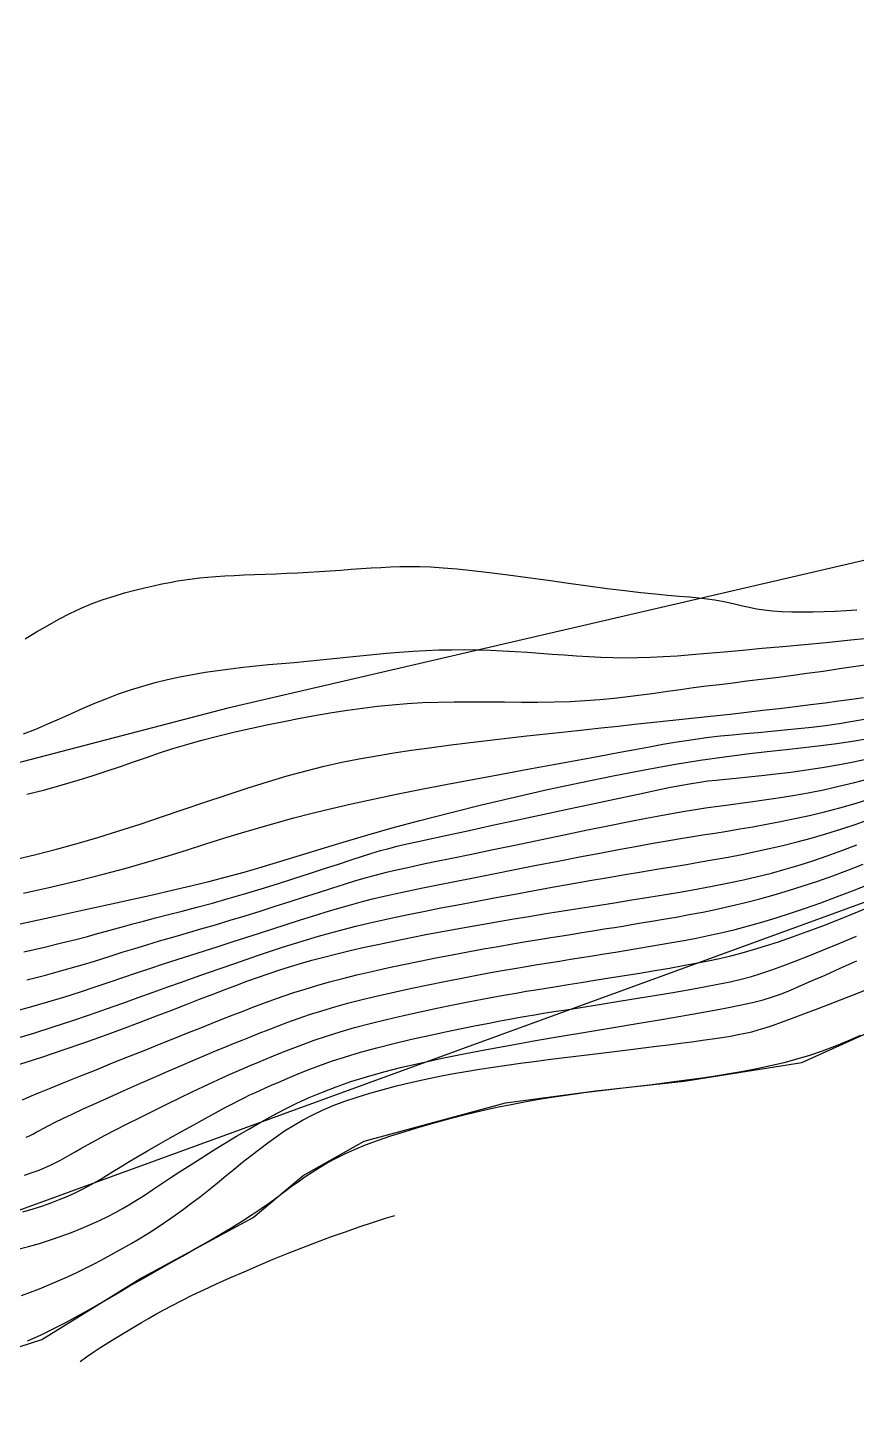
# Model space of a CAD drawing. Header units: metres. Extents: x 241192 to 243928, y 277833 to 281309.
# Drawn here: x 243624.1 to 243666.1, y 281166.8 to 281237 of the extents above; entities that cross this region are included whole.
import ezdxf

# ---------------------------------------------------------------- set-up
doc = ezdxf.new("R2010")
doc.units = ezdxf.units.M
for name, color, linetype in [('TERRAIN_BOUNDARY', 6, 'Continuous'), ('TERRAIN_CONTOUR_1M', 3, 'Continuous'), ('TERRAIN_CONTOUR_5M_SUPPLEMENT', 4, 'Continuous')]:
    doc.layers.add(name, color=color, linetype=linetype)

msp = doc.modelspace()

# ---------------------------------------------------------------- linework, layer by layer
at = {"layer": 'TERRAIN_BOUNDARY'}
msp.add_polyline3d([(243803.506, 281210.522, 0), (243786.265, 281220.863, 0), (243786.501, 281227.161, 0), (243776.356, 281228.39, 0), (243766.605, 281227.575, 0), (243762.095, 281225.817, 0), (243752.009, 281225.627, 0), (243745.421, 281222.791, 0), (243737.295, 281221.867, 0), (243730.231, 281226.018, 0), (243720.239, 281224.425, 0), (243694.771, 281219.777, 0), (243676.151, 281213.339, 0), (243667.336, 281210.203, 0), (243634.22, 281202.514, 0), (243606.489, 281195.27, 0), (243594.248, 281193.958, 0), (243583.689, 281188.269, 0), (243579.782, 281189.576, 0), (243568.34, 281189.293, 0), (243546.752, 281188.108, 0), (243534.671, 281185.651, 0)], dxfattribs=at)
at = {"layer": 'TERRAIN_CONTOUR_1M'}
for points in [[(243788.18, 281237.021, 17), (243595.401, 281166.753, 17), (243602.105, 281167.141, 17), (243607.403, 281167.552, 17), (243610.237, 281167.668, 17), (243612.778, 281167.639, 17), (243615.057, 281167.844, 17), (243619.381, 281168.749, 17), (243624.787, 281170.502, 17), (243629.759, 281173.571, 17), (243635.494, 281176.676, 17), (243638.036, 281178.808, 17), (243641.132, 281180.56, 17), (243648.297, 281182.492, 17), (243652.854, 281183.105, 17), (243657.353, 281183.601, 17), (243663.32, 281184.538, 17), (243667.848, 281186.582, 17)], [(243623.863, 281201.203, 1), (243624.479, 281201.454, 1), (243625.086, 281201.713, 1), (243625.687, 281201.979, 1), (243626.284, 281202.245, 1), (243626.879, 281202.508, 1), (243627.475, 281202.764, 1), (243628.074, 281203.008, 1), (243628.678, 281203.237, 1), (243629.289, 281203.445, 1), (243629.906, 281203.635, 1), (243630.53, 281203.806, 1), (243631.159, 281203.961, 1), (243631.791, 281204.099, 1), (243632.428, 281204.222, 1), (243633.066, 281204.332, 1), (243633.707, 281204.428, 1), (243634.348, 281204.513, 1), (243634.991, 281204.588, 1), (243635.636, 281204.656, 1), (243636.283, 281204.719, 1), (243636.933, 281204.778, 1), (243637.586, 281204.836, 1), (243638.243, 281204.895, 1), (243638.905, 281204.958, 1), (243639.57, 281205.025, 1), (243640.239, 281205.094, 1), (243640.91, 281205.165, 1), (243641.583, 281205.233, 1), (243642.255, 281205.298, 1), (243642.926, 281205.356, 1), (243643.594, 281205.404, 1), (243644.258, 281205.442, 1), (243644.918, 281205.467, 1), (243645.572, 281205.479, 1), (243646.222, 281205.48, 1), (243646.867, 281205.47, 1), (243647.508, 281205.451, 1), (243648.145, 281205.424, 1), (243648.777, 281205.39, 1), (243649.406, 281205.35, 1), (243650.031, 281205.305, 1), (243650.654, 281205.258, 1), (243651.274, 281205.212, 1), (243651.893, 281205.167, 1), (243652.512, 281205.129, 1), (243653.131, 281205.097, 1), (243653.752, 281205.076, 1), (243654.374, 281205.068, 1), (243655.002, 281205.074, 1), (243655.642, 281205.094, 1), (243656.305, 281205.128, 1), (243657, 281205.174, 1), (243657.738, 281205.23, 1), (243658.528, 281205.297, 1), (243659.379, 281205.374, 1), (243660.302, 281205.458, 1), (243661.3, 281205.549, 1), (243662.356, 281205.646, 1), (243663.445, 281205.747, 1), (243664.542, 281205.85, 1), (243665.624, 281205.954, 1), (243666.666, 281206.056, 1)], [(243624.03, 281198.144, 2), (243624.941, 281198.378, 2), (243625.81, 281198.616, 2), (243626.627, 281198.854, 2), (243627.387, 281199.091, 2), (243628.099, 281199.326, 2), (243628.778, 281199.559, 2), (243629.436, 281199.789, 2), (243630.087, 281200.016, 2), (243630.745, 281200.239, 2), (243631.423, 281200.459, 2), (243632.135, 281200.675, 2), (243632.89, 281200.887, 2), (243633.684, 281201.094, 2), (243634.506, 281201.294, 2), (243635.346, 281201.486, 2), (243636.197, 281201.669, 2), (243637.048, 281201.842, 2), (243637.889, 281202.004, 2), (243638.711, 281202.153, 2), (243639.508, 281202.288, 2), (243640.284, 281202.41, 2), (243641.045, 281202.516, 2), (243641.799, 281202.608, 2), (243642.553, 281202.685, 2), (243643.313, 281202.747, 2), (243644.086, 281202.793, 2), (243644.88, 281202.823, 2), (243645.699, 281202.838, 2), (243646.537, 281202.841, 2), (243647.388, 281202.836, 2), (243648.244, 281202.828, 2), (243649.097, 281202.821, 2), (243649.94, 281202.82, 2), (243650.766, 281202.829, 2), (243651.567, 281202.853, 2), (243652.337, 281202.894, 2), (243653.079, 281202.951, 2), (243653.797, 281203.021, 2), (243654.494, 281203.102, 2), (243655.176, 281203.189, 2), (243655.845, 281203.281, 2), (243656.506, 281203.374, 2), (243657.162, 281203.465, 2), (243657.819, 281203.553, 2), (243658.48, 281203.638, 2), (243659.149, 281203.721, 2), (243659.831, 281203.805, 2), (243660.529, 281203.891, 2), (243661.248, 281203.98, 2), (243661.991, 281204.074, 2), (243662.764, 281204.175, 2), (243663.567, 281204.283, 2), (243664.392, 281204.397, 2), (243665.226, 281204.517, 2), (243666.059, 281204.639, 2), (243666.879, 281204.764, 2)], [(243623.42, 281194.841, 3), (243624.484, 281195.097, 3), (243625.534, 281195.367, 3), (243626.578, 281195.654, 3), (243627.625, 281195.96, 3), (243628.685, 281196.286, 3), (243629.764, 281196.634, 3), (243630.858, 281196.997, 3), (243631.957, 281197.368, 3), (243633.052, 281197.74, 3), (243634.136, 281198.104, 3), (243635.2, 281198.453, 3), (243636.235, 281198.78, 3), (243637.232, 281199.077, 3), (243638.187, 281199.339, 3), (243639.106, 281199.568, 3), (243640, 281199.769, 3), (243640.878, 281199.946, 3), (243641.751, 281200.103, 3), (243642.63, 281200.246, 3), (243643.524, 281200.378, 3), (243644.443, 281200.505, 3), (243645.395, 281200.63, 3), (243646.373, 281200.752, 3), (243647.367, 281200.873, 3), (243648.368, 281200.99, 3), (243649.367, 281201.104, 3), (243650.353, 281201.215, 3), (243651.317, 281201.32, 3), (243652.249, 281201.421, 3), (243653.143, 281201.516, 3), (243654.003, 281201.607, 3), (243654.836, 281201.694, 3), (243655.649, 281201.78, 3), (243656.451, 281201.864, 3), (243657.248, 281201.948, 3), (243658.048, 281202.034, 3), (243658.857, 281202.122, 3), (243659.681, 281202.213, 3), (243660.514, 281202.307, 3), (243661.346, 281202.403, 3), (243662.169, 281202.5, 3), (243662.975, 281202.597, 3), (243663.754, 281202.693, 3), (243664.497, 281202.787, 3), (243665.197, 281202.879, 3), (243665.846, 281202.967, 3), (243666.449, 281203.054, 3)], [(243623.86, 281193.132, 4), (243625.294, 281193.452, 4), (243626.641, 281193.768, 4), (243627.895, 281194.086, 4), (243629.063, 281194.402, 4), (243630.158, 281194.717, 4), (243631.19, 281195.027, 4), (243632.169, 281195.331, 4), (243633.107, 281195.627, 4), (243634.014, 281195.914, 4), (243634.902, 281196.189, 4), (243635.781, 281196.452, 4), (243636.664, 281196.704, 4), (243637.564, 281196.948, 4), (243638.494, 281197.187, 4), (243639.466, 281197.424, 4), (243640.494, 281197.661, 4), (243641.589, 281197.901, 4), (243642.766, 281198.147, 4), (243644.029, 281198.4, 4), (243645.357, 281198.658, 4), (243646.719, 281198.917, 4), (243648.088, 281199.172, 4), (243649.433, 281199.419, 4), (243650.725, 281199.656, 4), (243651.936, 281199.877, 4), (243653.035, 281200.079, 4), (243654.002, 281200.259, 4), (243654.849, 281200.418, 4), (243655.598, 281200.557, 4), (243656.269, 281200.68, 4), (243656.883, 281200.787, 4), (243657.462, 281200.881, 4), (243658.025, 281200.964, 4), (243658.595, 281201.038, 4), (243659.187, 281201.105, 4), (243659.804, 281201.167, 4), (243660.44, 281201.226, 4), (243661.095, 281201.285, 4), (243661.763, 281201.345, 4), (243662.443, 281201.408, 4), (243663.131, 281201.477, 4), (243663.824, 281201.554, 4), (243664.518, 281201.641, 4), (243665.211, 281201.738, 4), (243665.901, 281201.846, 4), (243666.585, 281201.967, 4)], [(243623.879, 281190.15, 6), (243624.92, 281190.394, 6), (243625.789, 281190.605, 6), (243626.506, 281190.784, 6), (243627.104, 281190.94, 6), (243627.613, 281191.078, 6), (243628.066, 281191.204, 6), (243628.495, 281191.325, 6), (243628.93, 281191.447, 6), (243629.404, 281191.576, 6), (243629.943, 281191.717, 6), (243630.544, 281191.873, 6), (243631.201, 281192.041, 6), (243631.906, 281192.224, 6), (243632.653, 281192.42, 6), (243633.434, 281192.63, 6), (243634.241, 281192.855, 6), (243635.067, 281193.093, 6), (243635.904, 281193.345, 6), (243636.741, 281193.605, 6), (243637.564, 281193.867, 6), (243638.361, 281194.126, 6), (243639.12, 281194.374, 6), (243639.828, 281194.608, 6), (243640.471, 281194.82, 6), (243641.038, 281195.004, 6), (243641.524, 281195.157, 6), (243641.956, 281195.286, 6), (243642.37, 281195.401, 6), (243642.802, 281195.51, 6), (243643.287, 281195.625, 6), (243643.86, 281195.753, 6), (243644.558, 281195.905, 6), (243645.415, 281196.09, 6), (243646.453, 281196.315, 6), (243647.638, 281196.571, 6), (243648.92, 281196.849, 6), (243650.252, 281197.136, 6), (243651.584, 281197.424, 6), (243652.868, 281197.7, 6), (243654.055, 281197.954, 6), (243655.096, 281198.175, 6), (243655.956, 281198.355, 6), (243656.657, 281198.498, 6), (243657.233, 281198.61, 6), (243657.718, 281198.696, 6), (243658.147, 281198.764, 6), (243658.555, 281198.819, 6), (243658.976, 281198.868, 6), (243659.445, 281198.916, 6), (243659.989, 281198.969, 6), (243660.604, 281199.03, 6), (243661.278, 281199.1, 6), (243662.001, 281199.18, 6), (243662.76, 281199.272, 6), (243663.545, 281199.378, 6), (243664.343, 281199.499, 6), (243665.144, 281199.636, 6), (243665.937, 281199.792, 6), (243666.718, 281199.963, 6)], [(243624.033, 281188.735, 7), (243624.975, 281188.978, 7), (243625.798, 281189.201, 7), (243626.525, 281189.408, 7), (243627.178, 281189.603, 7), (243627.779, 281189.789, 7), (243628.351, 281189.97, 7), (243628.915, 281190.149, 7), (243629.494, 281190.329, 7), (243630.106, 281190.515, 7), (243630.751, 281190.706, 7), (243631.426, 281190.902, 7), (243632.125, 281191.105, 7), (243632.846, 281191.315, 7), (243633.584, 281191.531, 7), (243634.335, 281191.754, 7), (243635.095, 281191.985, 7), (243635.859, 281192.223, 7), (243636.621, 281192.465, 7), (243637.373, 281192.707, 7), (243638.107, 281192.944, 7), (243638.816, 281193.172, 7), (243639.491, 281193.388, 7), (243640.126, 281193.588, 7), (243640.713, 281193.766, 7), (243641.248, 281193.922, 7), (243641.754, 281194.061, 7), (243642.254, 281194.188, 7), (243642.775, 281194.312, 7), (243643.341, 281194.439, 7), (243643.978, 281194.576, 7), (243644.712, 281194.73, 7), (243645.568, 281194.908, 7), (243646.561, 281195.115, 7), (243647.665, 281195.344, 7), (243648.843, 281195.589, 7), (243650.058, 281195.841, 7), (243651.274, 281196.092, 7), (243652.454, 281196.334, 7), (243653.562, 281196.559, 7), (243654.561, 281196.759, 7), (243655.424, 281196.929, 7), (243656.166, 281197.07, 7), (243656.813, 281197.188, 7), (243657.389, 281197.287, 7), (243657.919, 281197.373, 7), (243658.429, 281197.451, 7), (243658.944, 281197.524, 7), (243659.488, 281197.599, 7), (243660.081, 281197.678, 7), (243660.722, 281197.766, 7), (243661.404, 281197.863, 7), (243662.121, 281197.97, 7), (243662.864, 281198.091, 7), (243663.629, 281198.227, 7), (243664.408, 281198.379, 7), (243665.193, 281198.549, 7), (243665.98, 281198.738, 7), (243666.763, 281198.945, 7)], [(243623.145, 281187.076, 8), (243624.161, 281187.351, 8), (243625.091, 281187.617, 8), (243625.947, 281187.876, 8), (243626.744, 281188.128, 8), (243627.493, 281188.374, 8), (243628.207, 281188.614, 8), (243628.9, 281188.85, 8), (243629.584, 281189.083, 8), (243630.27, 281189.312, 8), (243630.959, 281189.539, 8), (243631.651, 281189.763, 8), (243632.344, 281189.987, 8), (243633.039, 281190.21, 8), (243633.734, 281190.432, 8), (243634.429, 281190.654, 8), (243635.122, 281190.878, 8), (243635.814, 281191.102, 8), (243636.502, 281191.326, 8), (243637.182, 281191.546, 8), (243637.853, 281191.762, 8), (243638.511, 281191.97, 8), (243639.155, 281192.168, 8), (243639.781, 281192.356, 8), (243640.387, 281192.529, 8), (243640.973, 281192.688, 8), (243641.552, 281192.835, 8), (243642.138, 281192.976, 8), (243642.747, 281193.113, 8), (243643.395, 281193.253, 8), (243644.097, 281193.398, 8), (243644.867, 281193.554, 8), (243645.722, 281193.726, 8), (243646.669, 281193.915, 8), (243647.692, 281194.118, 8), (243648.765, 281194.33, 8), (243649.864, 281194.546, 8), (243650.964, 281194.76, 8), (243652.04, 281194.968, 8), (243653.069, 281195.164, 8), (243654.025, 281195.344, 8), (243654.891, 281195.502, 8), (243655.675, 281195.641, 8), (243656.393, 281195.766, 8), (243657.06, 281195.878, 8), (243657.692, 281195.983, 8), (243658.304, 281196.082, 8), (243658.912, 281196.181, 8), (243659.531, 281196.281, 8), (243660.173, 281196.388, 8), (243660.84, 281196.502, 8), (243661.53, 281196.625, 8), (243662.24, 281196.761, 8), (243662.968, 281196.911, 8), (243663.713, 281197.076, 8), (243664.472, 281197.259, 8), (243665.243, 281197.461, 8), (243666.023, 281197.685, 8), (243666.808, 281197.927, 8)], [(243623.347, 281185.724, 9), (243624.383, 281186.033, 9), (243625.369, 281186.344, 9), (243626.309, 281186.653, 9), (243627.206, 281186.958, 9), (243628.064, 281187.259, 9), (243628.885, 281187.552, 9), (243629.674, 281187.836, 9), (243630.434, 281188.109, 9), (243631.167, 281188.372, 9), (243631.875, 281188.625, 9), (243632.563, 281188.869, 9), (243633.232, 281189.104, 9), (243633.884, 281189.333, 9), (243634.523, 281189.554, 9), (243635.15, 281189.77, 9), (243635.769, 281189.981, 9), (243636.382, 281190.186, 9), (243636.991, 281190.386, 9), (243637.598, 281190.58, 9), (243638.207, 281190.767, 9), (243638.819, 281190.949, 9), (243639.436, 281191.124, 9), (243640.061, 281191.292, 9), (243640.698, 281191.453, 9), (243641.349, 281191.61, 9), (243642.022, 281191.763, 9), (243642.72, 281191.915, 9), (243643.449, 281192.067, 9), (243644.215, 281192.221, 9), (243645.022, 281192.379, 9), (243645.876, 281192.543, 9), (243646.778, 281192.714, 9), (243647.719, 281192.891, 9), (243648.687, 281193.071, 9), (243649.67, 281193.251, 9), (243650.654, 281193.429, 9), (243651.627, 281193.603, 9), (243652.576, 281193.77, 9), (243653.49, 281193.928, 9), (243654.358, 281194.075, 9), (243655.184, 281194.213, 9), (243655.973, 281194.344, 9), (243656.731, 281194.469, 9), (243657.464, 281194.592, 9), (243658.179, 281194.714, 9), (243658.88, 281194.837, 9), (243659.574, 281194.964, 9), (243660.266, 281195.097, 9), (243660.959, 281195.238, 9), (243661.656, 281195.388, 9), (243662.36, 281195.552, 9), (243663.072, 281195.73, 9), (243663.797, 281195.925, 9), (243664.536, 281196.139, 9), (243665.292, 281196.374, 9), (243666.067, 281196.632, 9), (243666.854, 281196.909, 9)], [(243623.803, 281182.65, 11), (243624.181, 281182.812, 11), (243624.663, 281183.014, 11), (243625.259, 281183.259, 11), (243625.951, 281183.541, 11), (243626.717, 281183.851, 11), (243627.534, 281184.179, 11), (243628.377, 281184.518, 11), (243629.224, 281184.857, 11), (243630.051, 281185.188, 11), (243630.836, 281185.502, 11), (243631.56, 281185.792, 11), (243632.226, 281186.059, 11), (243632.843, 281186.307, 11), (243633.42, 281186.537, 11), (243633.965, 281186.752, 11), (243634.486, 281186.957, 11), (243634.992, 281187.153, 11), (243635.492, 281187.344, 11), (243635.993, 281187.532, 11), (243636.502, 281187.718, 11), (243637.025, 281187.903, 11), (243637.567, 281188.085, 11), (243638.133, 281188.267, 11), (243638.73, 281188.448, 11), (243639.364, 281188.628, 11), (243640.039, 281188.808, 11), (243640.76, 281188.987, 11), (243641.52, 281189.166, 11), (243642.309, 281189.343, 11), (243643.12, 281189.516, 11), (243643.942, 281189.685, 11), (243644.767, 281189.849, 11), (243645.586, 281190.007, 11), (243646.389, 281190.157, 11), (243647.17, 281190.299, 11), (243647.923, 281190.432, 11), (243648.646, 281190.557, 11), (243649.334, 281190.673, 11), (243649.986, 281190.781, 11), (243650.597, 281190.881, 11), (243651.165, 281190.973, 11), (243651.686, 281191.056, 11), (243652.16, 281191.131, 11), (243652.597, 281191.201, 11), (243653.01, 281191.267, 11), (243653.412, 281191.331, 11), (243653.817, 281191.396, 11), (243654.237, 281191.464, 11), (243654.686, 281191.537, 11), (243655.177, 281191.618, 11), (243655.719, 281191.708, 11), (243656.309, 281191.808, 11), (243656.939, 281191.918, 11), (243657.603, 281192.041, 11), (243658.294, 281192.175, 11), (243659.004, 281192.321, 11), (243659.727, 281192.48, 11), (243660.456, 281192.654, 11), (243661.184, 281192.841, 11), (243661.914, 281193.043, 11), (243662.646, 281193.261, 11), (243663.383, 281193.494, 11), (243664.127, 281193.744, 11), (243664.88, 281194.012, 11), (243665.645, 281194.298, 11), (243666.423, 281194.602, 11)], [(243623.996, 281180.748, 12), (243624.167, 281180.831, 12), (243624.328, 281180.915, 12), (243624.492, 281181.003, 12), (243624.672, 281181.102, 12), (243624.884, 281181.217, 12), (243625.14, 281181.351, 12), (243625.455, 281181.511, 12), (243625.843, 281181.702, 12), (243626.317, 281181.928, 12), (243626.887, 281182.192, 12), (243627.536, 281182.488, 12), (243628.244, 281182.806, 12), (243628.988, 281183.138, 12), (243629.748, 281183.474, 12), (243630.502, 281183.805, 12), (243631.229, 281184.121, 12), (243631.908, 281184.415, 12), (243632.522, 281184.678, 12), (243633.078, 281184.914, 12), (243633.586, 281185.127, 12), (243634.058, 281185.323, 12), (243634.505, 281185.506, 12), (243634.938, 281185.68, 12), (243635.368, 281185.852, 12), (243635.806, 281186.026, 12), (243636.263, 281186.205, 12), (243636.742, 281186.39, 12), (243637.25, 281186.58, 12), (243637.789, 281186.773, 12), (243638.364, 281186.969, 12), (243638.978, 281187.166, 12), (243639.637, 281187.364, 12), (243640.343, 281187.561, 12), (243641.098, 281187.756, 12), (243641.893, 281187.948, 12), (243642.713, 281188.135, 12), (243643.547, 281188.317, 12), (243644.38, 281188.49, 12), (243645.201, 281188.655, 12), (243645.995, 281188.81, 12), (243646.75, 281188.953, 12), (243647.456, 281189.084, 12), (243648.118, 281189.202, 12), (243648.743, 281189.312, 12), (243649.338, 281189.413, 12), (243649.912, 281189.509, 12), (243650.472, 281189.6, 12), (243651.025, 281189.689, 12), (243651.58, 281189.777, 12), (243652.142, 281189.866, 12), (243652.712, 281189.957, 12), (243653.289, 281190.049, 12), (243653.872, 281190.142, 12), (243654.459, 281190.238, 12), (243655.05, 281190.335, 12), (243655.643, 281190.435, 12), (243656.238, 281190.537, 12), (243656.834, 281190.642, 12), (243657.435, 281190.752, 12), (243658.042, 281190.87, 12), (243658.659, 281190.998, 12), (243659.29, 281191.138, 12), (243659.937, 281191.294, 12), (243660.605, 281191.467, 12), (243661.295, 281191.66, 12), (243662.011, 281191.876, 12), (243662.75, 281192.113, 12), (243663.51, 281192.37, 12), (243664.286, 281192.646, 12), (243665.077, 281192.94, 12), (243665.879, 281193.251, 12), (243666.689, 281193.577, 12)], [(243623.909, 281178.829, 13), (243624.298, 281178.961, 13), (243624.644, 281179.089, 13), (243624.953, 281179.216, 13), (243625.233, 281179.341, 13), (243625.488, 281179.466, 13), (243625.728, 281179.591, 13), (243625.964, 281179.721, 13), (243626.207, 281179.859, 13), (243626.47, 281180.011, 13), (243626.766, 281180.181, 13), (243627.107, 281180.373, 13), (243627.504, 281180.591, 13), (243627.972, 281180.842, 13), (243628.515, 281181.125, 13), (243629.121, 281181.435, 13), (243629.77, 281181.762, 13), (243630.442, 281182.097, 13), (243631.119, 281182.43, 13), (243631.78, 281182.753, 13), (243632.407, 281183.055, 13), (243632.98, 281183.328, 13), (243633.485, 281183.564, 13), (243633.93, 281183.769, 13), (243634.33, 281183.948, 13), (243634.697, 281184.109, 13), (243635.046, 281184.259, 13), (243635.39, 281184.404, 13), (243635.744, 281184.551, 13), (243636.12, 281184.707, 13), (243636.532, 281184.878, 13), (243636.983, 281185.062, 13), (243637.475, 281185.257, 13), (243638.011, 281185.461, 13), (243638.594, 281185.671, 13), (243639.226, 281185.885, 13), (243639.909, 281186.1, 13), (243640.646, 281186.314, 13), (243641.437, 281186.524, 13), (243642.266, 281186.729, 13), (243643.117, 281186.928, 13), (243643.974, 281187.117, 13), (243644.819, 281187.295, 13), (243645.634, 281187.462, 13), (243646.404, 281187.614, 13), (243647.11, 281187.749, 13), (243647.742, 281187.868, 13), (243648.313, 281187.973, 13), (243648.84, 281188.067, 13), (243649.342, 281188.153, 13), (243649.838, 281188.236, 13), (243650.347, 281188.319, 13), (243650.886, 281188.405, 13), (243651.474, 281188.498, 13), (243652.125, 281188.601, 13), (243652.828, 281188.712, 13), (243653.568, 281188.83, 13), (243654.331, 281188.953, 13), (243655.1, 281189.079, 13), (243655.862, 281189.206, 13), (243656.6, 281189.332, 13), (243657.299, 281189.456, 13), (243657.95, 281189.576, 13), (243658.561, 281189.696, 13), (243659.144, 281189.821, 13), (243659.715, 281189.955, 13), (243660.286, 281190.102, 13), (243660.87, 281190.266, 13), (243661.482, 281190.453, 13), (243662.134, 281190.667, 13), (243662.838, 281190.911, 13), (243663.587, 281191.182, 13), (243664.374, 281191.479, 13), (243665.19, 281191.798, 13), (243666.027, 281192.135, 13), (243666.878, 281192.489, 13)], [(243623.825, 281176.964, 14), (243624.35, 281177.121, 14), (243624.838, 281177.28, 14), (243625.291, 281177.442, 14), (243625.713, 281177.605, 14), (243626.105, 281177.77, 14), (243626.469, 281177.935, 14), (243626.809, 281178.101, 14), (243627.128, 281178.267, 14), (243627.435, 281178.438, 14), (243627.741, 281178.616, 14), (243628.057, 281178.805, 14), (243628.392, 281179.01, 14), (243628.759, 281179.234, 14), (243629.166, 281179.481, 14), (243629.626, 281179.755, 14), (243630.143, 281180.058, 14), (243630.706, 281180.382, 14), (243631.296, 281180.718, 14), (243631.897, 281181.056, 14), (243632.49, 281181.387, 14), (243633.059, 281181.701, 14), (243633.585, 281181.989, 14), (243634.052, 281182.241, 14), (243634.447, 281182.45, 14), (243634.782, 281182.624, 14), (243635.073, 281182.769, 14), (243635.335, 281182.896, 14), (243635.586, 281183.012, 14), (243635.842, 281183.127, 14), (243636.119, 281183.25, 14), (243636.435, 281183.389, 14), (243636.801, 281183.551, 14), (243637.223, 281183.734, 14), (243637.7, 281183.935, 14), (243638.234, 281184.149, 14), (243638.825, 281184.373, 14), (243639.474, 281184.603, 14), (243640.182, 281184.836, 14), (243640.95, 281185.067, 14), (243641.775, 281185.293, 14), (243642.639, 281185.511, 14), (243643.521, 281185.72, 14), (243644.401, 281185.917, 14), (243645.257, 281186.101, 14), (243646.068, 281186.268, 14), (243646.813, 281186.417, 14), (243647.471, 281186.546, 14), (243648.028, 281186.653, 14), (243648.507, 281186.743, 14), (243648.937, 281186.822, 14), (243649.346, 281186.893, 14), (243649.765, 281186.964, 14), (243650.221, 281187.038, 14), (243650.746, 281187.122, 14), (243651.368, 281187.22, 14), (243652.107, 281187.336, 14), (243652.943, 281187.468, 14), (243653.847, 281187.612, 14), (243654.79, 281187.764, 14), (243655.742, 281187.92, 14), (243656.674, 281188.077, 14), (243657.557, 281188.23, 14), (243658.361, 281188.375, 14), (243659.066, 281188.51, 14), (243659.687, 281188.641, 14), (243660.247, 281188.773, 14), (243660.771, 281188.912, 14), (243661.281, 281189.065, 14), (243661.803, 281189.239, 14), (243662.359, 281189.44, 14), (243662.974, 281189.674, 14), (243663.664, 281189.945, 14), (243664.423, 281190.252, 14), (243665.238, 281190.588, 14), (243666.094, 281190.949, 14)], [(243623.754, 281172.726, 16), (243624.212, 281172.894, 16), (243624.674, 281173.073, 16), (243625.141, 281173.264, 16), (243625.611, 281173.466, 16), (243626.084, 281173.679, 16), (243626.559, 281173.901, 16), (243627.033, 281174.132, 16), (243627.506, 281174.371, 16), (243627.975, 281174.617, 16), (243628.441, 281174.869, 16), (243628.9, 281175.126, 16), (243629.352, 281175.388, 16), (243629.799, 281175.654, 16), (243630.239, 281175.927, 16), (243630.676, 281176.207, 16), (243631.109, 281176.496, 16), (243631.539, 281176.794, 16), (243631.968, 281177.102, 16), (243632.397, 281177.421, 16), (243632.826, 281177.753, 16), (243633.255, 281178.093, 16), (243633.684, 281178.44, 16), (243634.112, 281178.789, 16), (243634.54, 281179.139, 16), (243634.966, 281179.485, 16), (243635.391, 281179.824, 16), (243635.815, 281180.154, 16), (243636.237, 281180.472, 16), (243636.662, 281180.777, 16), (243637.096, 281181.07, 16), (243637.542, 281181.351, 16), (243638.007, 281181.62, 16), (243638.495, 281181.877, 16), (243639.011, 281182.122, 16), (243639.561, 281182.356, 16), (243640.148, 281182.579, 16), (243640.768, 281182.791, 16), (243641.415, 281182.992, 16), (243642.085, 281183.181, 16), (243642.771, 281183.359, 16), (243643.469, 281183.526, 16), (243644.173, 281183.682, 16), (243644.877, 281183.827, 16), (243645.578, 281183.96, 16), (243646.275, 281184.084, 16), (243646.969, 281184.199, 16), (243647.662, 281184.306, 16), (243648.356, 281184.407, 16), (243649.05, 281184.503, 16), (243649.747, 281184.596, 16), (243650.448, 281184.687, 16), (243651.152, 281184.776, 16), (243651.859, 281184.864, 16), (243652.563, 281184.951, 16), (243653.262, 281185.036, 16), (243653.953, 281185.121, 16), (243654.632, 281185.203, 16), (243655.296, 281185.285, 16), (243655.94, 281185.365, 16), (243656.564, 281185.443, 16), (243657.162, 281185.52, 16), (243657.733, 281185.595, 16), (243658.274, 281185.669, 16), (243658.783, 281185.742, 16), (243659.256, 281185.814, 16), (243659.692, 281185.886, 16), (243660.087, 281185.957, 16), (243660.442, 281186.028, 16), (243660.774, 281186.104, 16), (243661.104, 281186.192, 16), (243661.451, 281186.297, 16), (243661.835, 281186.425, 16), (243662.277, 281186.582, 16), (243662.797, 281186.774, 16), (243663.416, 281187.006, 16), (243664.146, 281187.284, 16), (243664.976, 281187.603, 16), (243665.887, 281187.961, 16), (243666.862, 281188.353, 16)], [(243624.063, 281170.43, 17), (243624.715, 281170.721, 17), (243625.36, 281171.032, 17), (243626.002, 281171.362, 17), (243626.641, 281171.707, 17), (243627.28, 281172.065, 17), (243627.922, 281172.433, 17), (243628.568, 281172.81, 17), (243629.222, 281173.192, 17), (243629.886, 281173.577, 17), (243630.56, 281173.963, 17), (243631.238, 281174.347, 17), (243631.912, 281174.728, 17), (243632.576, 281175.104, 17), (243633.22, 281175.472, 17), (243633.838, 281175.832, 17), (243634.421, 281176.179, 17), (243634.962, 281176.514, 17), (243635.455, 281176.834, 17), (243635.906, 281177.14, 17), (243636.322, 281177.433, 17), (243636.71, 281177.714, 17), (243637.077, 281177.984, 17), (243637.431, 281178.246, 17), (243637.779, 281178.499, 17), (243638.128, 281178.744, 17), (243638.486, 281178.984, 17), (243638.859, 281179.219, 17), (243639.255, 281179.451, 17), (243639.68, 281179.68, 17), (243640.141, 281179.907, 17), (243640.646, 281180.133, 17), (243641.2, 281180.361, 17), (243641.81, 281180.59, 17), (243642.481, 281180.821, 17), (243643.203, 281181.052, 17), (243643.961, 281181.28, 17), (243644.745, 281181.502, 17), (243645.54, 281181.715, 17), (243646.333, 281181.917, 17), (243647.111, 281182.103, 17), (243647.862, 281182.272, 17), (243648.575, 281182.421, 17), (243649.253, 281182.552, 17), (243649.899, 281182.667, 17), (243650.52, 281182.768, 17), (243651.12, 281182.859, 17), (243651.704, 281182.94, 17), (243652.277, 281183.015, 17), (243652.844, 281183.086, 17), (243653.41, 281183.154, 17), (243653.978, 281183.222, 17), (243654.552, 281183.29, 17), (243655.133, 281183.36, 17), (243655.725, 281183.432, 17), (243656.331, 281183.508, 17), (243656.955, 281183.588, 17), (243657.598, 281183.675, 17), (243658.262, 281183.768, 17), (243658.944, 281183.869, 17), (243659.638, 281183.98, 17), (243660.337, 281184.102, 17), (243661.037, 281184.236, 17), (243661.731, 281184.383, 17), (243662.414, 281184.545, 17), (243663.08, 281184.723, 17), (243663.727, 281184.918, 17), (243664.362, 281185.133, 17), (243664.996, 281185.371, 17), (243665.64, 281185.634, 17), (243666.305, 281185.925, 17)], [(243626.726, 281169.384, 18), (243627.052, 281169.617, 18), (243627.419, 281169.867, 18), (243627.779, 281170.103, 18), (243628.134, 281170.327, 18), (243628.484, 281170.543, 18), (243628.828, 281170.751, 18), (243629.168, 281170.955, 18), (243629.504, 281171.156, 18), (243629.844, 281171.359, 18), (243630.196, 281171.564, 18), (243630.567, 281171.775, 18), (243630.967, 281171.995, 18), (243631.402, 281172.227, 18), (243631.881, 281172.473, 18), (243632.413, 281172.736, 18), (243633.002, 281173.017, 18), (243633.642, 281173.314, 18), (243634.323, 281173.621, 18), (243635.036, 281173.935, 18), (243635.773, 281174.251, 18), (243636.522, 281174.564, 18), (243637.276, 281174.871, 18), (243638.024, 281175.166, 18), (243638.759, 281175.446, 18), (243639.48, 281175.712, 18), (243640.186, 281175.963, 18), (243640.877, 281176.201, 18), (243641.554, 281176.426, 18), (243642.217, 281176.64, 18), (243642.675, 281176.784, 18)]]:
    msp.add_polyline3d(points, dxfattribs=at)
at = {"layer": 'TERRAIN_CONTOUR_5M_SUPPLEMENT'}
for points in [[(243623.947, 281206.033, 0), (243624.524, 281206.376, 0), (243625.091, 281206.71, 0), (243625.653, 281207.028, 0), (243626.214, 281207.321, 0), (243626.778, 281207.584, 0), (243627.342, 281207.816, 0), (243627.901, 281208.02, 0), (243628.45, 281208.2, 0), (243628.984, 281208.357, 0), (243629.498, 281208.494, 0), (243629.988, 281208.613, 0), (243630.448, 281208.718, 0), (243630.877, 281208.811, 0), (243631.279, 281208.891, 0), (243631.664, 281208.962, 0), (243632.039, 281209.023, 0), (243632.413, 281209.076, 0), (243632.794, 281209.121, 0), (243633.191, 281209.16, 0), (243633.612, 281209.193, 0), (243634.063, 281209.221, 0), (243634.542, 281209.246, 0), (243635.045, 281209.269, 0), (243635.566, 281209.29, 0), (243636.103, 281209.311, 0), (243636.65, 281209.333, 0), (243637.203, 281209.357, 0), (243637.757, 281209.384, 0), (243638.31, 281209.414, 0), (243638.859, 281209.448, 0), (243639.402, 281209.483, 0), (243639.938, 281209.519, 0), (243640.465, 281209.555, 0), (243640.982, 281209.59, 0), (243641.487, 281209.622, 0), (243641.979, 281209.651, 0), (243642.459, 281209.675, 0), (243642.938, 281209.691, 0), (243643.431, 281209.698, 0), (243643.952, 281209.693, 0), (243644.516, 281209.673, 0), (243645.137, 281209.636, 0), (243645.829, 281209.579, 0), (243646.607, 281209.499, 0), (243647.479, 281209.396, 0), (243648.426, 281209.274, 0), (243649.425, 281209.139, 0), (243650.452, 281208.996, 0), (243651.481, 281208.853, 0), (243652.49, 281208.714, 0), (243653.454, 281208.585, 0), (243654.349, 281208.473, 0), (243655.156, 281208.382, 0), (243655.878, 281208.309, 0), (243656.524, 281208.249, 0), (243657.101, 281208.199, 0), (243657.62, 281208.154, 0), (243658.088, 281208.11, 0), (243658.513, 281208.062, 0), (243658.905, 281208.007, 0), (243659.271, 281207.941, 0), (243659.621, 281207.866, 0), (243659.962, 281207.787, 0), (243660.304, 281207.706, 0), (243660.654, 281207.628, 0), (243661.021, 281207.556, 0), (243661.414, 281207.494, 0), (243661.841, 281207.445, 0), (243662.307, 281207.413, 0), (243662.809, 281207.395, 0), (243663.337, 281207.391, 0), (243663.884, 281207.398, 0), (243664.443, 281207.415, 0), (243665.006, 281207.438, 0), (243665.565, 281207.467, 0), (243666.112, 281207.499, 0)], [(243622.529, 281191.315, 5), (243624.072, 281191.658, 5), (243625.541, 281191.983, 5), (243626.913, 281192.285, 5), (243628.17, 281192.56, 5), (243629.323, 281192.813, 5), (243630.39, 281193.049, 5), (243631.387, 281193.275, 5), (243632.334, 281193.497, 5), (243633.246, 281193.721, 5), (243634.142, 281193.953, 5), (243635.039, 281194.201, 5), (243635.954, 281194.467, 5), (243636.901, 281194.753, 5), (243637.892, 281195.058, 5), (243638.94, 281195.38, 5), (243640.057, 281195.718, 5), (243641.258, 281196.072, 5), (243642.553, 281196.44, 5), (243643.956, 281196.82, 5), (243645.473, 281197.212, 5), (243647.078, 281197.608, 5), (243648.741, 281198.001, 5), (243650.43, 281198.383, 5), (243652.113, 281198.747, 5), (243653.758, 281199.085, 5), (243655.334, 281199.39, 5), (243656.81, 281199.654, 5), (243658.16, 281199.872, 5), (243659.392, 281200.05, 5), (243660.52, 281200.195, 5), (243661.558, 281200.317, 5), (243662.52, 281200.422, 5), (243663.42, 281200.52, 5), (243664.274, 281200.618, 5), (243665.094, 281200.724, 5), (243665.893, 281200.845, 5), (243666.672, 281200.981, 5)], [(243623.675, 281184.45, 10), (243624.791, 281184.811, 10), (243625.875, 281185.178, 10), (243626.919, 281185.543, 10), (243627.92, 281185.903, 10), (243628.87, 281186.254, 10), (243629.764, 281186.589, 10), (243630.597, 281186.906, 10), (243631.374, 281187.205, 10), (243632.1, 281187.486, 10), (243632.782, 281187.75, 10), (243633.424, 281187.999, 10), (243634.034, 281188.234, 10), (243634.617, 281188.454, 10), (243635.178, 281188.663, 10), (243635.724, 281188.86, 10), (243636.262, 281189.047, 10), (243636.8, 281189.225, 10), (243637.344, 281189.398, 10), (243637.903, 281189.565, 10), (243638.482, 281189.729, 10), (243639.091, 281189.892, 10), (243639.736, 281190.055, 10), (243640.422, 281190.219, 10), (243641.147, 281190.384, 10), (243641.906, 281190.55, 10), (243642.693, 281190.716, 10), (243643.504, 281190.88, 10), (243644.333, 281191.043, 10), (243645.177, 281191.204, 10), (243646.029, 281191.361, 10), (243646.886, 281191.514, 10), (243647.746, 281191.664, 10), (243648.61, 281191.811, 10), (243649.476, 281191.955, 10), (243650.344, 281192.097, 10), (243651.213, 281192.237, 10), (243652.084, 281192.375, 10), (243652.955, 281192.512, 10), (243653.826, 281192.648, 10), (243654.693, 281192.785, 10), (243655.553, 281192.921, 10), (243656.402, 281193.06, 10), (243657.237, 281193.201, 10), (243658.053, 281193.345, 10), (243658.848, 281193.494, 10), (243659.616, 281193.647, 10), (243660.358, 281193.806, 10), (243661.077, 281193.973, 10), (243661.782, 281194.151, 10), (243662.479, 281194.342, 10), (243663.176, 281194.549, 10), (243663.881, 281194.774, 10), (243664.6, 281195.019, 10), (243665.342, 281195.287, 10), (243666.11, 281195.579, 10)], [(243623.524, 281175.057, 15), (243624.106, 281175.209, 15), (243624.675, 281175.372, 15), (243625.229, 281175.547, 15), (243625.766, 281175.731, 15), (243626.284, 281175.923, 15), (243626.781, 281176.121, 15), (243627.256, 281176.323, 15), (243627.706, 281176.529, 15), (243628.13, 281176.736, 15), (243628.528, 281176.944, 15), (243628.907, 281177.155, 15), (243629.276, 281177.372, 15), (243629.643, 281177.599, 15), (243630.019, 281177.839, 15), (243630.41, 281178.095, 15), (243630.828, 281178.371, 15), (243631.28, 281178.669, 15), (243631.773, 281178.992, 15), (243632.303, 281179.335, 15), (243632.863, 281179.693, 15), (243633.446, 281180.06, 15), (243634.047, 281180.432, 15), (243634.659, 281180.803, 15), (243635.274, 281181.167, 15), (243635.887, 281181.518, 15), (243636.493, 281181.854, 15), (243637.099, 281182.173, 15), (243637.714, 281182.477, 15), (243638.348, 281182.768, 15), (243639.01, 281183.046, 15), (243639.708, 281183.313, 15), (243640.453, 281183.571, 15), (243641.254, 281183.82, 15), (243642.117, 281184.062, 15), (243643.043, 281184.298, 15), (243644.03, 281184.529, 15), (243645.076, 281184.756, 15), (243646.178, 281184.981, 15), (243647.336, 281185.205, 15), (243648.547, 281185.428, 15), (243649.809, 281185.652, 15), (243651.116, 281185.877, 15), (243652.446, 281186.102, 15), (243653.772, 281186.323, 15), (243655.068, 281186.539, 15), (243656.307, 281186.747, 15), (243657.463, 281186.943, 15), (243658.511, 281187.127, 15), (243659.422, 281187.294, 15), (243660.181, 281187.445, 15), (243660.813, 281187.585, 15), (243661.35, 281187.724, 15), (243661.827, 281187.869, 15), (243662.277, 281188.029, 15), (243662.736, 281188.212, 15), (243663.237, 281188.426, 15), (243663.813, 281188.681, 15), (243664.491, 281188.98, 15), (243665.26, 281189.321, 15), (243666.102, 281189.697, 15)]]:
    msp.add_polyline3d(points, dxfattribs=at)

doc.saveas('drawing.dxf')
